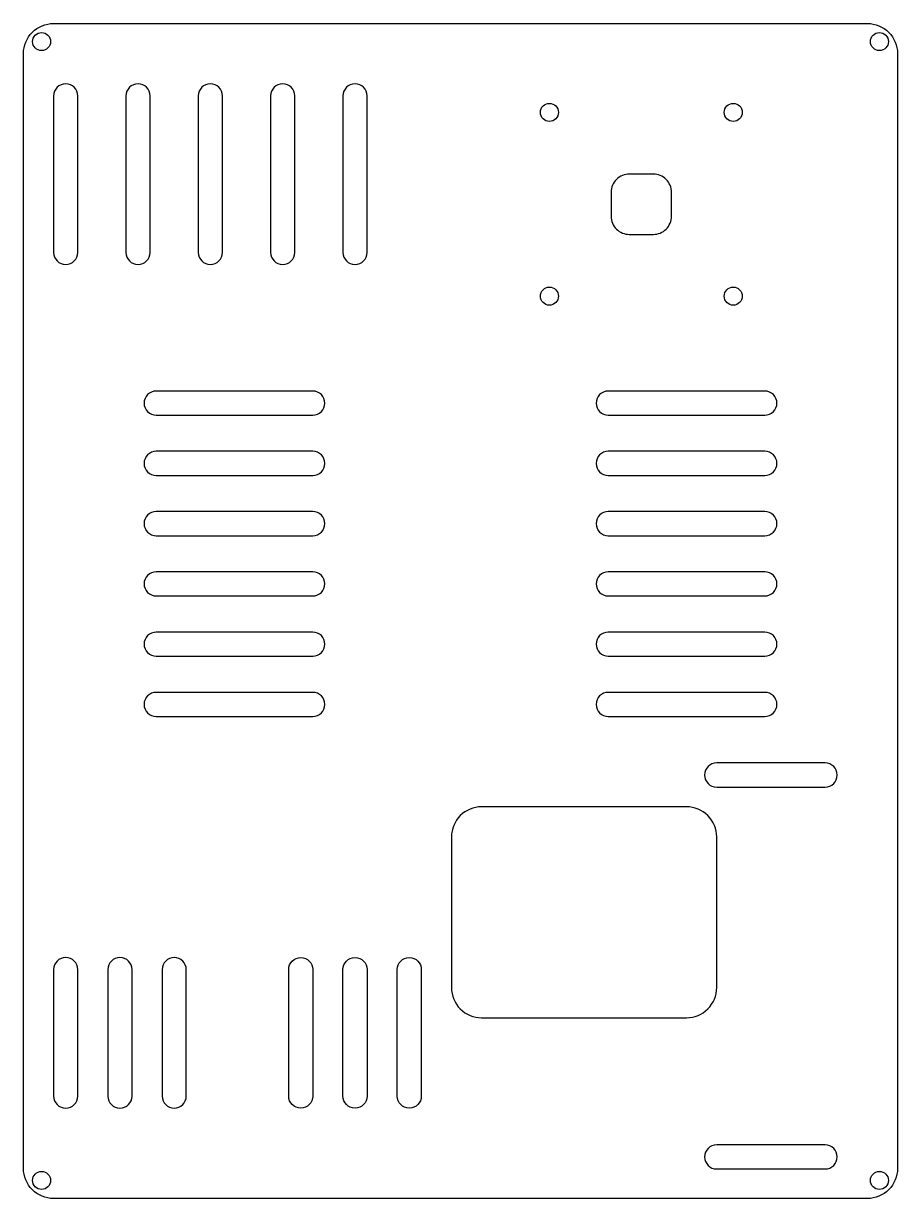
# Model space of a CAD drawing. Header units: millimetres. Extents: x -145 to 0, y 0 to 195.
import ezdxf

# ---------------------------------------------------------------- set-up
doc = ezdxf.new("R2010")
doc.units = ezdxf.units.MM
doc.layers.get('0').update_dxf_attribs({"linetype": 'CONTINUOUS'})

msp = doc.modelspace()

# ---------------------------------------------------------------- linework, layer by layer
for points in [[(0, 5, -0.414214), (-5, 0), (-140, 0, -0.414214), (-145, 5), (-145, 190, -0.414214), (-140, 195), (-5, 195, -0.414214), (0, 190)], [(-136, 157), (-136, 183, 1), (-140, 183), (-140, 157, 1)], [(-124, 157), (-124, 183, 1), (-128, 183), (-128, 157, 1)], [(-112, 157), (-112, 183, 1), (-116, 183), (-116, 157, 1)], [(-100, 157), (-100, 183, 1), (-104, 183), (-104, 157, 1)], [(-88, 157), (-88, 183, 1), (-92, 183), (-92, 157, 1)], [(-44.5, 160), (-40.5, 160, 0.414214), (-37.5, 163), (-37.5, 167, 0.414214), (-40.5, 170), (-44.5, 170, 0.414214), (-47.5, 167), (-47.5, 163, 0.414214)], [(-97, 134), (-123, 134, 1), (-123, 130), (-97, 130, 1)], [(-22, 134), (-48, 134, 1), (-48, 130), (-22, 130, 1)], [(-97, 124), (-123, 124, 1), (-123, 120), (-97, 120, 1)], [(-22, 124), (-48, 124, 1), (-48, 120), (-22, 120, 1)], [(-97, 114), (-123, 114, 1), (-123, 110), (-97, 110, 1)], [(-22, 114), (-48, 114, 1), (-48, 110), (-22, 110, 1)], [(-97, 104), (-123, 104, 1), (-123, 100), (-97, 100, 1)], [(-22, 104), (-48, 104, 1), (-48, 100), (-22, 100, 1)], [(-97, 94), (-123, 94, 1), (-123, 90), (-97, 90, 1)], [(-22, 94), (-48, 94, 1), (-48, 90), (-22, 90, 1)], [(-97, 84), (-123, 84, 1), (-123, 80), (-97, 80, 1)], [(-22, 84), (-48, 84, 1), (-48, 80), (-22, 80, 1)], [(-12, 72.28), (-30, 72.28, 1), (-30, 68.28), (-12, 68.28, 1)], [(-35, 65), (-69, 65, 0.414214), (-74, 60), (-74, 35, 0.414214), (-69, 30), (-35, 30, 0.414214), (-30, 35), (-30, 60, 0.414214)], [(-140, 38), (-140, 17, 1), (-136, 17), (-136, 38, 1)], [(-127, 17), (-127, 38, 1), (-131, 38), (-131, 17, 1)], [(-118, 17), (-118, 38, 1), (-122, 38), (-122, 17, 1)], [(-101, 38, -1), (-97, 38), (-97, 17, -1), (-101, 17)], [(-88, 17, -1), (-92, 17), (-92, 38, -1), (-88, 38)], [(-79, 17, -1), (-83, 17), (-83, 38, -1), (-79, 38)], [(-12, 8.9), (-30, 8.9, 1), (-30, 4.9), (-12, 4.9, 1)]]:
    msp.add_lwpolyline(points, format="xyb", close=True)
for centre in [(-142, 192), (-3, 192), (-57.75, 180.25), (-27.25, 180.25), (-57.75, 149.75), (-27.25, 149.75), (-142, 3), (-3, 3)]:
    msp.add_circle(centre, 1.5)

doc.saveas('drawing.dxf')
